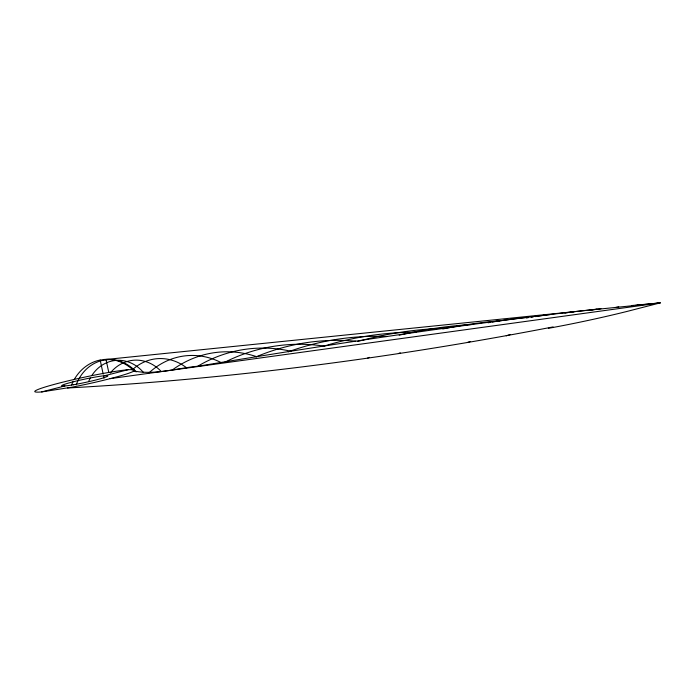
<?xml version="1.0" encoding="UTF-8"?>
<svg xmlns="http://www.w3.org/2000/svg" width="695" height="695" viewBox="0 0 695 695"><rect width="100%" height="100%" fill="white"/><g stroke="black" fill="none" stroke-linecap="round" stroke-linejoin="round"><path stroke-width="1.04" d="M67.485 388.001C230.505 379.123 392.866 357.864 553.09 326.919M134.474 371.391A46.496 40.327 85.1 0 0 104.702 359.411L98.36 360.436A46.496 40.327 85.1 0 0 74.235 379.513M41.657 391.928L72.219 387.132A51.135 3.657 -12.1 0 0 133.162 371.46L134.761 370.148L132.953 369.566L127.854 369.757A51.135 3.657 -12.1 0 0 59.388 383.032A51.135 3.657 -12.1 0 0 41.657 391.928L64.861 385.96M104.65 375.726L127.854 369.757M637.028 305.4L639.913 304.775M110.123 378.653L660.25 302.881L627.099 311.412A96.379 6.889 -12.1 0 1 548.364 328.327M600.94 308.71C466.11 323.453 332.019 344.138 198.223 366.204C177.069 368.072 154.776 375.343 133.787 370.948M633.293 305.635L106.005 359.471L108.776 372.398M635.447 305.418L660.25 302.881L631.486 305.565M100.158 359.975L103.181 374.11M103.616 376.134L104.05 378.149M71.55 384.978A46.496 40.327 85.1 0 1 73.27 381.286M367.464 358.177A734.824 637.289 85.1 0 1 369.41 357.36M488.064 322.775A734.824 637.289 85.1 0 1 490.123 322.419M492.182 322.072A734.824 637.289 85.1 0 1 525.29 317.58M398.365 353.564A813.532 705.547 85.1 0 1 400.251 352.817M526.219 318.006A813.532 705.547 85.1 0 1 528.2 317.676M531.171 317.207A813.532 705.547 85.1 0 1 533.152 316.894M535.141 316.599A813.532 705.547 85.1 0 1 550.04 314.548M467.387 342.487A987.682 856.587 85.1 0 1 470.272 341.471M589.959 310.335A987.682 856.587 85.1 0 1 596.944 309.153M506.238 335.824A1117.899 969.516 85.1 0 1 510.339 334.477M615.64 307.459A1117.899 969.516 85.1 0 1 618.811 306.869M76.224 384.787A43.012 37.304 85.1 0 1 101.609 360.601L107.734 359.636A43.012 37.304 85.1 0 1 136.168 371.955M88.891 380.86A39.328 34.116 85.1 0 1 90.333 377.976M91.983 375.248A39.328 34.116 85.1 0 1 143.413 372.424M110.288 372.998A41.144 35.94 85.6 0 1 160.988 371.243M132.146 369.983A52.95 45.922 85.1 0 1 186.781 367.95M148.869 372.989A80.802 70.073 85.1 0 1 220.958 362.495M172.542 369.801A120 104.068 85.1 0 1 256.594 356.665M224.181 362.547A216.927 188.137 85.1 0 1 323.731 346.067M255.977 356.9A274.681 238.22 85.1 0 1 355.692 341.184M288.251 351.826A338.804 293.837 85.1 0 1 386.672 336.554M357.595 341.532A487.091 422.438 85.1 0 1 445.026 328.214M399.182 335.207A571.194 495.379 85.1 0 1 472.791 324.409M442.758 328.961A655.567 568.553 85.1 0 1 444.843 328.544M445.895 328.335A655.567 568.553 85.1 0 1 499.696 320.821M564.922 313.097A895.273 776.437 85.1 0 1 567.945 312.62M569.961 312.316A895.273 776.437 85.1 0 1 574 311.725M323.149 346.388A408.095 353.929 85.1 0 1 416.392 332.245M197.649 366.3A165.427 143.474 85.1 0 1 290.753 351.21M73.383 384.769A23.604 1.685 -12.1 0 0 107.838 375.908A23.604 1.685 -12.1 0 0 73.053 381.85A23.604 1.685 -12.1 0 0 73.383 384.769"/></g></svg>
